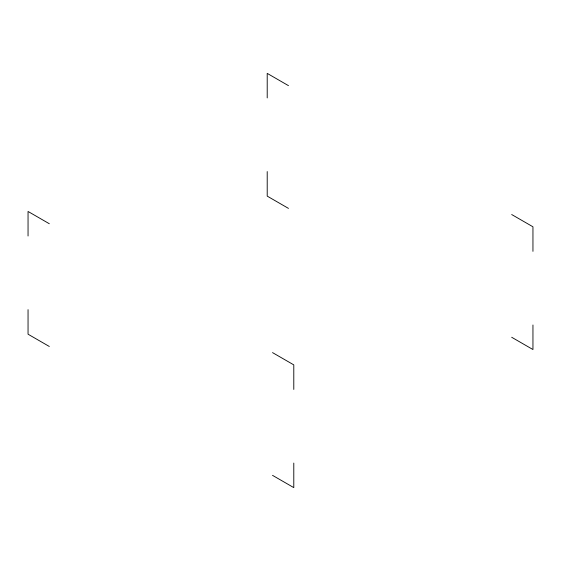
<?xml version="1.0" encoding="UTF-8"?>
<svg xmlns="http://www.w3.org/2000/svg" width="561" height="561" viewBox="0 0 561 561"><rect width="100%" height="100%" fill="white"/><g stroke="black" fill="none" stroke-linecap="round" stroke-linejoin="round"><path stroke-width="0.84" d="M288.473 85.651L267.211 73.379L267.211 97.93M511.688 214.526L532.95 226.798L532.95 251.349M288.473 208.39L267.211 196.119L267.211 171.568M511.688 337.266L532.95 349.538L532.95 324.994M49.312 223.734L28.05 211.462L28.05 236.006M272.527 352.61L293.789 364.881L293.789 389.432M49.312 346.474L28.05 334.202L28.05 309.651M272.527 475.349L293.789 487.621L293.789 463.07"/></g></svg>
